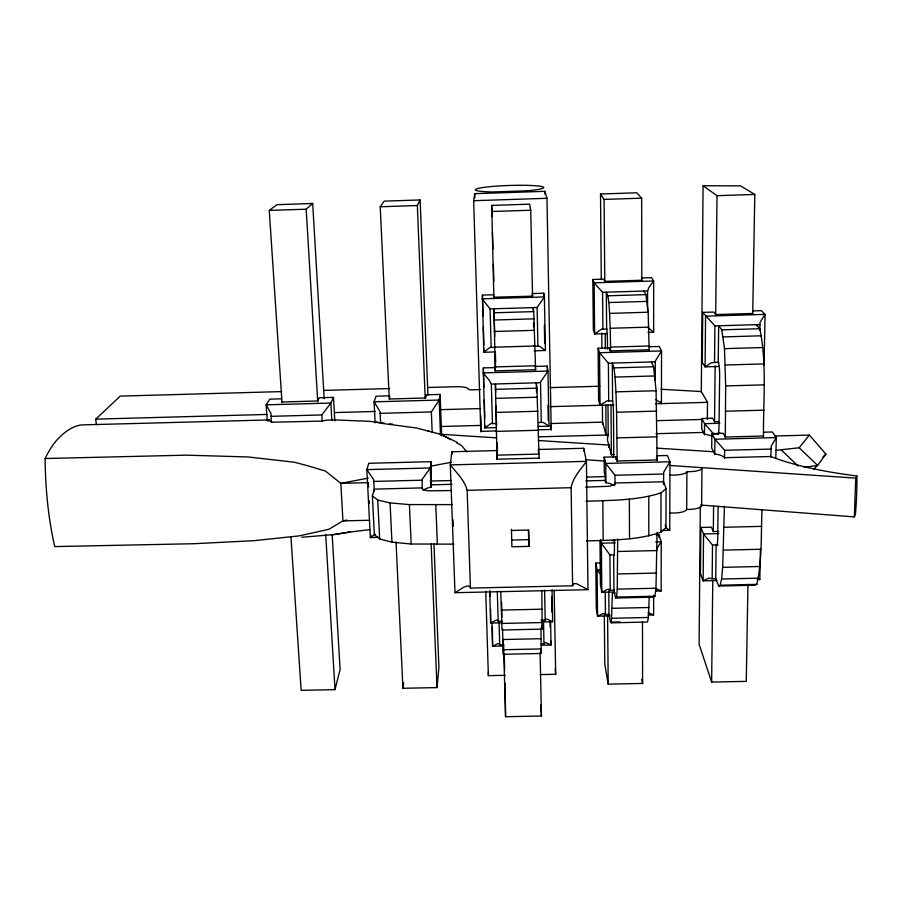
<?xml version="1.0" encoding="UTF-8"?>
<svg xmlns="http://www.w3.org/2000/svg" width="902" height="902" viewBox="0 0 902 902"><rect width="100%" height="100%" fill="white"/><g stroke="black" fill="none" stroke-linecap="round" stroke-linejoin="round"><path stroke-width="1.35" d="M648.019 615.051L653.623 614.938L653.623 595.32M648.031 332.421L653.657 332.263L653.657 280.996L651.526 277.681L641.886 277.985M655.269 380.137L655.235 361.228L661.527 350.934L659.193 346.481L649 346.774M614.375 539.543L614.431 547.694A11.309 0.744 88.3 0 1 613.698 554.798L613.946 590.179L615.592 598.015L653.612 597.169L654.953 596.222L655.979 588.239L657.051 532.315M657.107 460.708L656.081 390.746L653.634 366.753L651.368 361.961M658.99 537.581L658.99 534.807L656.216 534.875M586.548 540.986C611.443 540.005 637.116 540.422 660.941 532.225L660.997 492.92L666.071 488.568L663.545 481.769L615.029 482.998A12.132 3.371 -0.5 0 1 608.309 486.313L585.601 487.148M655.641 591.069L661.166 590.945L661.234 541.764L658.99 534.807M655.878 399.53L661.448 403.611L661.527 350.934L599.548 352.716L598.105 348.251L609.549 347.913L610.609 350.878L649.158 349.773M663.534 484.509L663.703 472.152L669.961 461.756L667.412 455.499L656.859 455.769M660.941 532.225L665.98 527.546L666.071 488.568M661.47 530.534L669.746 530.331L669.961 461.756L605.738 463.414L604.16 457.145L615.998 456.84L617.171 461.001L657.107 459.964L656.318 457.889M763.475 436.771C763.16 400.86 767.095 364.137 759.811 328.723L756.147 324.675M615.592 598.015L616.562 597.079L617.25 589.119L617.678 538.877M686.681 509.416L686.918 471.701A14.195 3.777 0.3 0 0 695.679 471.126L698.035 470.618A14.195 3.777 0.3 0 0 701.959 467.653L701.621 505.097A14.105 4.082 0.6 0 1 697.731 508.288L695.386 508.829A14.105 4.082 0.6 0 1 686.681 509.416A14.173 4.138 0.4 0 1 682.983 511.795L680.672 512.37A14.173 4.138 0.4 0 1 669.938 512.956M649.248 596.312L648.425 617.464L647.512 622.042L611.331 622.831L612.435 592.952L615.164 592.885M700.313 506.721L699.118 644.276L711.644 682.07L746.258 681.371L747.961 584.27M701.294 392.573L703.075 185.756L740.565 185.868L754.805 194.449L752.708 314.065M718.781 531.391L713.313 531.526L711.419 527.196L700.854 527.456L700.448 573.785L703.12 580.854L716.943 580.538M718.714 421.55L714.519 421.662L712.591 418.235L701.801 418.528L701.711 428.924L704.473 434.212A19.404 4.814 0.2 0 1 712.569 436.602M752.719 313.468L715.703 314.561L713.719 312.058L702.737 312.385L702.297 362.412L705.093 366.855L719.142 366.46M704.462 434.82L704.575 423.681L701.801 418.528M497.013 459.366L495.412 383.981L495.649 392.19M707.348 419.306L707.506 402.337L701.305 391.558L660.974 389.258M763.498 436.016L725.332 437.019L723.19 433.287L711.87 433.591L711.712 448.091L714.756 453.92A20.408 5.299 0.5 0 1 724.543 457.697L770.883 456.502A178.585 42.225 2.1 0 0 856.844 475.963A53.906 6.596 -85.8 0 1 855.412 514.568L854.329 516.891L700.617 505.03M716.312 578.712L712.152 578.813L712.524 545.045L703.549 533.973L700.854 527.456M718.702 362.3L714.519 362.424L714.914 325.893L702.737 312.385M711.644 682.07L712.76 580.775M713.313 531.537L713.583 506.214M714.519 422.294L715.139 365.998M715.692 315.328L717.011 195.689L703.075 185.756M714.745 454.36L714.914 439.229L711.87 433.591M500.734 591.205L502.019 629.991L542.192 629.122L541.809 590.269M718.093 506.248L717.721 538.099A10.768 1.432 88.1 0 1 716.12 544.955L715.726 578.723L718.668 586.041L754.974 585.218L756.812 584.372C762.348 559.939 760.882 534.469 762.032 509.562M724.531 458.363L724.644 450.29L714.914 439.229L776.284 437.594L775.81 458.554M718.668 586.041L720.236 585.206L721.566 579.016L722.671 567.347L724.43 506.293M725.321 437.786L725.659 385.921L724.486 348.646L721.78 329.839L718.657 325.78L718.24 362.311A11.095 1.511 89 0 1 719.649 375.514L719.041 426.015A10.982 1.488 88.7 0 1 717.406 433.997L719.875 432.983M505.199 675.316L488.365 675.654L488.444 671.595M495.254 371.139L493.98 308.788L494.758 336.322M759.8 330.188L760.104 322.217L765.065 314.392L761.412 310.638L753.147 310.886M502.504 628.908L503.372 654.266L541.155 653.476L540.975 628.074M757.071 579.625L759.834 579.569L760.431 549.171M764.062 365.186L765.065 314.392L705.567 316.162L705.093 366.855L711.34 362.818L714.519 362.424M770.872 457.156L771.21 446.186L776.284 437.594L772.349 431.979L763.52 432.216M484.825 425.597L484.746 427.898L495.92 427.593M854.329 516.891L855.75 478.128L856.844 475.963M493.89 298.754L491.714 205.419L529.598 204.168L530.726 210.234L532.552 296.172L493.845 297.22M535.36 367.531L535.596 369.73L495.243 370.88L495.288 367.565L483.314 367.915L484.746 427.898L491.229 423.41L496.652 423.647M483.934 348.939L483.776 352.276L494.984 351.949M493.89 294.751L482.412 295.101L483.776 352.276L489.989 347.45L495.299 347.326M429.262 431.348L416.713 428.044L380.655 423.207L380.046 411.594L374.093 401.841L376.055 396.192L388.976 395.831M503.372 654.266L503.282 640.6M539.092 458.126L497.002 459.219L497.047 450.56L451.812 451.755L450.301 464.902L454.991 592.704L464.068 587.044L468.07 585.826L470.156 586.796L470.438 588.104L572.601 585.781L571.146 487.7C572.871 477.508 580.685 469.57 586.424 461.362L583.707 448.283L538.268 449.478L538.505 451.947M396.034 542.001L402.935 688.271L436.996 687.595L438.924 667.435L433.952 543.883M572.601 585.781L573.48 583.673L576.468 583.662L587.969 589.694L586.424 461.362L450.301 464.902C456.502 472.806 464.643 480.304 467.135 490.338L470.438 588.104M402.935 688.271L403.735 682.904M480.811 431.957L473.651 200.706L474.756 193.659L544.853 191.337L546.973 198.293L551.212 430.074M378.716 537.355L370.361 537.558L366.843 469.615L368.783 463.29L431.269 461.655L430.254 467.969L431.032 487.418M389.946 396.857L389.281 399L425.192 398.007L425.845 394.805L440.097 394.399L439.161 400.048L440.503 435.125M541.223 643.938L543.996 643.881L544.458 642.81L545.834 642.641L551.032 645.009L550.592 621.647M538.438 422.519L541.223 422.44L540.546 382.02L547.965 371.06L547.232 366.088L535.236 366.426M541.053 620.351L545.203 620.26L545.687 619.189L547.142 619.076L552.655 621.703L552.058 589.829M533.792 346.21L537.919 346.086L537.13 307.492L544.391 296.938L543.737 293.229L532.225 293.578L532.541 296.036M290.985 537.366L301.144 690.323L335.014 689.647L340.11 669.476L332.161 534.525M370.993 535.145L370.361 537.558L375.209 534.176M453.898 544.154L411.177 544.007L391.942 542.147L379.697 538.99L374.353 534.604L372.379 495.976L374.285 489.121L422.192 487.903A12.019 3.36 -2.3 0 0 429.104 490.846L451.676 490.541M332.443 419.825L331.835 420.05A33.599 1.59 1.7 0 0 325.419 420.276L322.217 421.087L271.378 422.249L270.95 413.398L266.158 404.84L269.788 399.146L281.356 398.831M432.171 432.396L431.359 411.943L439.161 400.048L374.093 401.841L375.153 422.846M541.223 422.44L543.263 422.395L549.002 426.172L547.965 371.06L483.077 372.909L489.064 380.013L491.331 384.094L492.469 423.76M422.215 488.636L422.147 479.39L430.254 467.969L366.843 469.615L373.608 479.593L374.398 491.263M281.988 401.976L317.684 400.995L319.308 397.771L333.481 397.376L330.854 403.047L321.856 414.943L322.217 421.087M537.919 346.086L539.892 346.481L545.417 350.495L544.391 296.938L482.164 298.821L490.068 308.901L491.173 347.45M380.655 423.207L376.337 422.181M425.203 398.256L417.344 205.543L420.106 199.951L384.229 201.135L380.216 206.761L389.303 399.259M656.464 549.126L661.234 541.764L655.664 541.888M271.378 422.249L271.671 421.527A33.07 2.187 -1.9 0 0 267.251 420.625L266.158 404.84L330.854 403.047L331.835 420.05M774.841 436.004L809.365 435.091L825.928 454.101L817.618 465.421L813.739 469.119M775.912 450.335L799.149 447.753L809.365 435.091M96.322 424.628L95.77 419.137L120.282 396.113L281.649 391.592M822.827 456.964L825.928 454.101M282.033 402.653L269.258 210.414L306.173 209.196L312.69 203.491L324.179 398.707M598.105 348.251L598.612 400.127L600.044 405.302L607.023 400.871L612.819 400.984M269.258 210.414L277.015 204.675L312.69 203.491M267.251 420.625L268.841 419.937M648.076 612.616L653.623 614.938M655.348 588.307L661.166 590.945M586.052 501.275C611.128 500.283 636.868 500.621 660.997 492.92M347.033 520.071L342.94 520.905L328.824 529.305L299.216 535.878L254.308 540.659L194.178 543.714L54.785 546.589A131.365 36.508 88.4 0 1 45.1 458.509A210.177 59.081 -89.7 0 1 60.276 436.591A339.93 92.229 -88.4 0 1 81.575 424.91L269.54 419.926M368.253 478.116L340.821 483.359L325.363 471.036L307.774 465.77L294.435 462.241L248.174 456.964L186.714 455.16L45.1 458.509M431.156 466.097L451.395 462.23M333.605 534.627L350.337 531.954L333.605 534.627L301.685 537.265M804.133 467.349L817.618 465.421L799.149 447.753M348.138 532.281L370.361 529.519M601.284 279.575L600.506 193.998L636.789 192.791L641.649 198.169L641.818 281.165M473.651 200.706L546.973 198.293M380.216 206.761L417.344 205.543M600.506 193.998L604.081 199.41L641.649 198.169M717.011 195.689L754.805 194.449M491.443 211.508L530.726 210.234M607.294 333.616L594.643 333.988L593.347 329.985L592.806 279.485L603.81 279.146L604.78 281.368L641.818 280.229M607.102 329.061L601.307 329.264L594.643 333.988L594.125 282.822L602.581 292.304L647.591 290.94L648.888 287.524L653.657 280.996L594.125 282.822L592.806 279.485M607.531 349.153L607.474 342.151A11.151 0.722 88.8 0 0 606.629 329.083L606.324 292.192L607.858 295.788L645.911 294.638L648.155 312.227L649.158 350.213M607.858 295.788L608.839 302.542L647.185 301.381M490.068 308.901L537.13 307.492M493.913 312.802L533.713 311.607L535.608 369.989M608.839 302.542L609.617 313.389L648.155 312.227M493.992 320.03L534.131 318.834M494.228 331.508L534.57 330.312M609.617 313.389L610.203 328.272L648.82 327.133M714.914 325.893L759.901 324.562M721.78 329.839L759.811 328.723M723.314 336.908L761.581 335.792M494.612 347.18L535.033 346.007M610.62 351.329L610.586 347.101L649.158 345.985M534.209 350.822L545.417 350.495M724.486 348.646L762.9 347.529M600.044 405.302L599.548 352.716L608.399 363.19L655.28 361.849M495.142 366.934L535.517 365.772M612.988 456.908A11.5 0.778 88.6 0 0 613.732 448.768L613.495 414.988A11.579 0.778 88.6 0 0 612.582 400.995L612.311 363.078L613.991 367.881L653.634 366.753M725.264 365.006L763.746 363.912M613.991 367.881L615.063 377.07L655.032 375.942M491.331 384.094L540.422 382.707M323.739 390.408L389.687 388.559M427.582 387.488L455.645 386.71A13.135 2.864 -2 0 1 468.409 389.19A3.281 0.722 -1.9 0 0 471.633 389.822L480.27 389.585M550.209 387.623L599.83 386.236M495.356 389.348L536.915 388.187L539.103 458.272M725.659 385.921L764.118 384.85M615.063 377.07L615.942 391.863L656.081 390.746M495.48 398.368L537.389 397.207M95.77 419.137L267.093 414.435M334.507 412.575L375.232 411.459M441.236 409.643L480.552 408.572M550.096 406.655L614.003 404.919M655.506 403.769L707.506 402.337M270.972 416.341L321.856 414.943M380.182 413.353L431.359 411.943M495.784 412.417L537.908 411.256M617.171 461.745L616.596 412.203L656.78 411.109M725.659 411.222L764.005 410.173M440.447 426.511L481.07 425.417L480.8 431.359L496.292 430.942M550.412 423.545L602.581 422.136L606.076 435.035M656.825 420.67L702.534 419.43M537.829 426.466L549.002 426.172M719.864 423.275L704.575 423.681L713.73 434.087L717.868 433.986M538.528 429.814L551.201 429.465L550.727 425.913M496.258 431.393L538.449 430.265M538.325 436.839L608.331 434.978M655.934 433.704L703.966 432.419M617.024 437.898L657.118 436.827M496.889 455.16L539.013 454.056M724.644 450.29L771.041 449.083M614.194 454.563L611.398 454.642L607.542 440.447L607.52 436.918A10.948 0.699 88.6 0 0 608.173 428.991L607.982 405.178M373.89 481.431L421.865 480.202M605.907 482.976L605.738 463.414L614.972 475.264L663.556 474.012M367.982 482.66L340.821 483.359L342.94 520.905L369.606 520.251M430.265 481.07L451.09 480.54M586.368 477.079L605.761 476.583M452.06 484.306L431.359 484.836L431.021 487.046A21.028 5.931 -2.2 0 0 423.185 490.429M585.928 480.901L605.366 480.405L605.907 482.604A21.208 5.942 -0.5 0 1 614.093 485.592M467.135 490.338L571.146 487.7M372.379 495.976L377.735 500.035L390.07 502.921L409.418 504.59L452.443 504.601M511.468 530.466L528.673 530.049L529.046 546.364L511.896 546.781L511.445 529.316M724.148 527.275L761.694 526.362M718.894 533.601L703.549 533.973L703.12 580.854L709.119 578.047L712.152 578.813M511.727 540.061L528.651 539.655L529.046 546.364M612.041 540.58L614.803 540.512M615.288 542.857L601.352 543.184L600.653 539.712M712.524 545.045L718.105 544.909M617.757 551.494L657.039 550.57M723.528 550.13L760.86 549.25M614.239 592.005L601.826 592.287L601.352 543.184L609.921 554.888L614.048 554.786M610.18 615.886L597.564 616.167L596.29 608.692L595.805 563.073L599.717 562.983M599.841 569.929L597.09 569.996L595.805 563.073M722.671 567.347L759.766 566.49M617.644 573.965L656.679 573.063M721.566 579.016L758.413 578.171M720.236 585.206L756.812 584.372M454.991 592.704L587.969 589.694M617.25 589.119L655.979 588.239M599.977 540.388L600.416 584.71L601.826 592.287L607.587 589.389L609.346 589.344L610.203 590.258L614.42 590.167M616.562 597.079L654.953 596.222M501.298 610.09L542.136 609.188M612.323 608.32L649.034 607.508M601.51 575.273L597.09 569.996L597.564 616.167L602.987 613.552L604.633 613.563L605.434 614.499L609.549 614.409M611.951 618.265L648.425 617.464M489.685 591.238L490.654 623.057L496.089 620.193L497.588 620.238L498.175 621.286L502.324 621.196M501.67 622.82L490.654 623.057L490.598 609.076M541.64 621.952L552.655 621.703M501.737 623.44L542.271 622.549M608.782 590.866L608.974 614.42L610.451 622.143L620.114 621.929M502.82 639.529L541.155 638.706M491.906 622.932L492.605 646.238L497.735 643.667L499.156 643.769L499.708 644.817L503.857 644.738M503.733 646.001L492.605 646.238L492.357 626.879M541.301 645.212L551.032 645.009L550.682 640.905M503.169 649.733L541.245 648.921M540.264 674.595L555.688 674.279L554.155 590.269M604.329 614.938L604.768 664.019L608.185 684.144L642.607 683.457L642.483 621.568M503.575 644.93L505.582 716.707L541.437 716.008L540.095 652.608M331.485 419.78L369.414 421.335L379.043 422.519M441.969 434.358L496.698 437.865M538.336 440.526L609.775 445.103M656.712 448.114L713.629 451.755M585.657 459.727L604.994 461.046M669.859 465.466L855.75 478.128M381.614 422.835L384.444 423.185M389.754 423.839L392.539 424.177M427.48 430.885L440.864 434.381L457.088 442.33M542.192 629.122L541.64 625.312M440.864 434.381L450.628 439.646M456.728 442.938L461.61 445.577L466.83 451.925M665.676 527.614L669.746 530.331M648.245 327.888L653.657 332.263M758.537 578.61L759.834 579.569M610.451 622.143L611.331 622.831M781.504 450.188L798.135 466.052M643.836 291.053L645.911 294.638M660.523 401.548L661.448 403.611M665.146 525.099L665.98 527.546M541.155 653.476L540.715 650.038M641.705 679.432L642.607 683.457M533.713 311.607L533.206 307.605L533.262 310.367M536.915 388.187L536.329 382.831L536.532 392.415M555.204 668.878L555.688 674.279M540.749 704.981L541.437 716.008M306.173 209.196L317.741 401.875M325.69 534.3L335.014 689.647M333.481 397.376L334.822 420.806M368.275 482.66L368.501 486.832M369.211 500.745L369.358 503.53M377.735 500.035L379.697 538.99M390.07 502.921L391.942 542.147M409.418 504.59L411.177 544.007M420.106 199.951L427.965 395.076M431.37 485.231L431.269 461.655M425.845 394.805L425.958 397.568M431.133 543.974L436.996 687.595M435.801 505.019L437.369 544.549M440.097 394.399L441.676 435.88M451.812 451.755L451.913 454.552M452.984 519.608L453.232 526.43M615.942 391.863L616.596 412.203M483.314 367.915L483.9 387.375M484.284 399.89L484.825 417.964M490.045 590.833L490.226 596.447M474.756 193.659L474.892 197.865M480.766 415.529L481.116 426.657M485.75 591.261L488.365 675.654M499.077 622.696L499.708 644.817M497.306 591.227L498.175 621.286M482.412 295.101L483.032 315.914M483.371 327.009L483.912 345.049M491.714 205.419L492.03 216.649M492.458 232.085L492.932 248.929M493.36 264.365L493.834 281.21M504.229 654.029L504.658 669.431M505.052 683.434L505.582 716.707M495.378 352.231L495.66 362.085M495.559 368.117L495.142 352.31M497.261 442.668L497.464 449.681M496.032 405.866L496.551 425.676M496.957 442.555L497.227 452.06M501.546 602.074L501.974 617.103M528.437 530.241L528.651 539.655M543.511 620.339L543.996 643.881M533.522 322.769L533.612 326.907M610.203 328.272L610.586 347.101M544.853 191.337L544.909 194.144M547.232 366.088L547.334 371.658M547.965 405.099L548.258 420.422M551.573 596.47L551.866 611.939M543.737 293.229L543.816 297.401M544.346 325.205L544.695 343.279M550.04 621.433L550.141 627.025M544.594 590.156L545.203 620.26M583.707 448.283L583.741 451.09M605.389 482.198L605.343 476.594L604.295 472.298L604.16 457.145M602.581 292.304L602.908 329.185M605.242 592.332L605.434 614.499M601.769 332.894L601.905 348.33M602.412 404.457L602.592 424.38M602.807 500.858L603.179 540.591M614.972 475.264L615.04 484.904M611.015 404.795L611.398 455.454M609.549 347.913L609.572 350.72M608.399 363.19L608.703 401.097M609.921 554.888L610.203 590.258M608.794 445.047L608.816 447.415M604.081 199.41L604.791 282.54M605.219 333.278L605.343 348.77M605.828 405.133L606.076 434.73M607.598 615.096L608.185 684.144M615.998 456.84L616.021 459.592M629.359 499.099L629.528 538.787M648.775 496.438L648.809 535.98M647.591 290.94L647.613 311.461M686.918 471.701A14.274 3.833 0.2 0 1 683.186 473.911L680.863 474.452A14.274 3.833 0.2 0 1 670.062 475.027M527.106 190.818L492.312 191.968A34.175 3.18 -1.9 0 1 483.325 187.469A34.175 3.18 -1.9 0 1 535.495 185.744A34.175 3.18 -1.9 0 1 527.106 190.818"/></g></svg>
